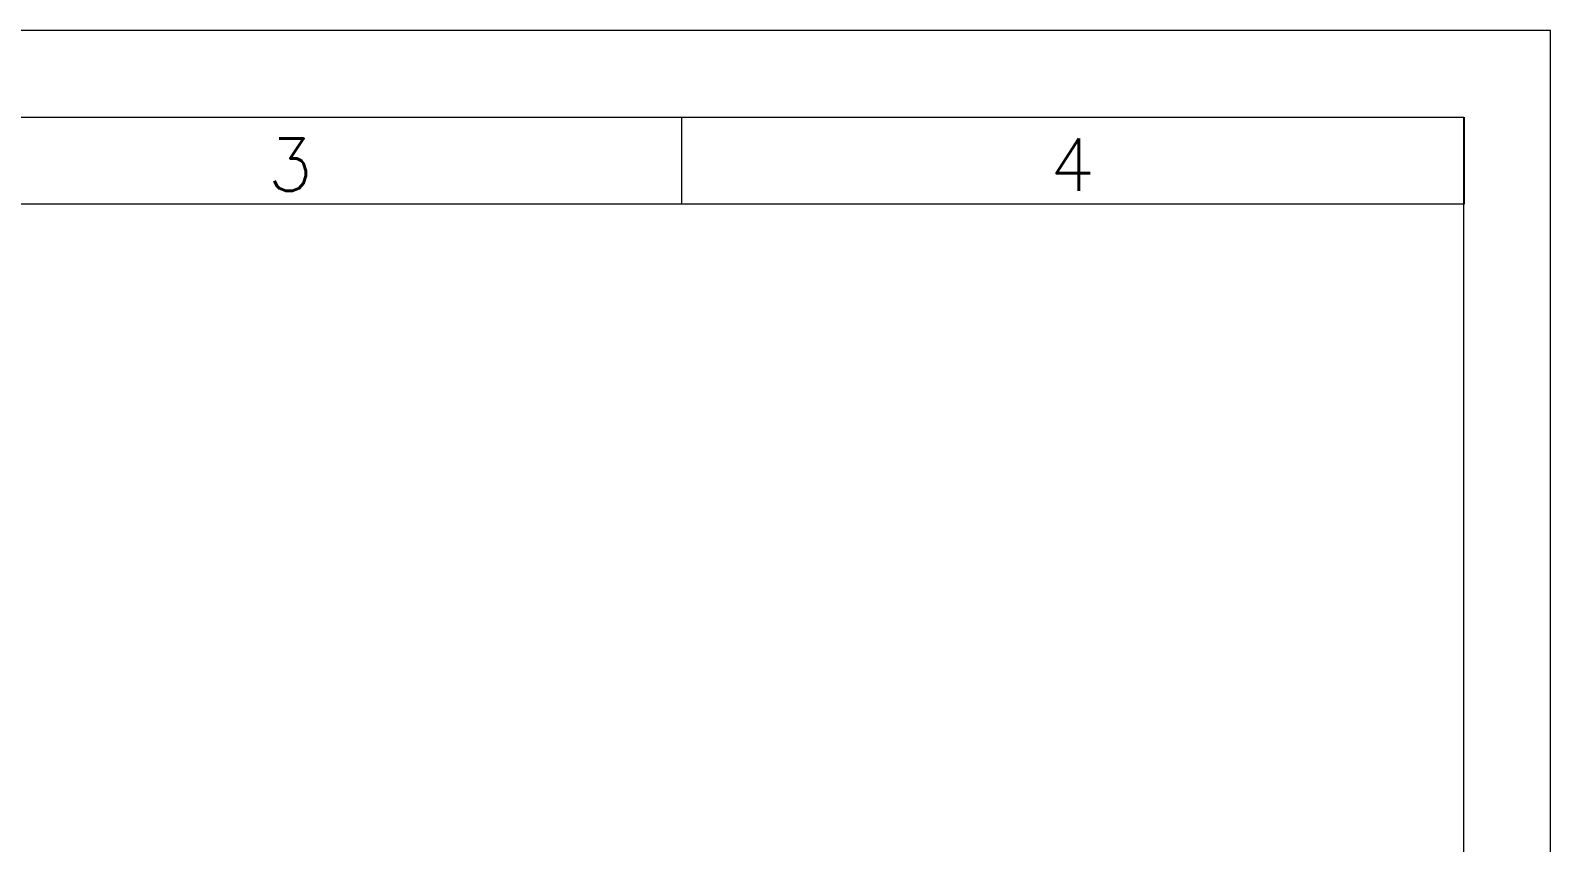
# Model space of a CAD drawing. Header units: millimetres. Extents: x 0 to 210, y 0 to 297.
# Drawn here: x 122.5 to 210, y 250.3 to 297 of the extents above; entities that cross this region are included whole.
import ezdxf

# ---------------------------------------------------------------- set-up
doc = ezdxf.new("R2010")
doc.units = ezdxf.units.MM
doc.layers.add('FORMATO', color=7, linetype='Continuous')
doc.styles.add('SLDTEXTSTYLE0', font='ROMANS')

msp = doc.modelspace()

# ---------------------------------------------------------------- linework, layer by layer
at = {"layer": 'FORMATO', "lineweight": 18}
for p, q in [((210, 297), (0, 297)), ((210, 0), (210, 297)), ((25, 292), (205, 292)), ((160, 292), (160, 287)), ((205, 287), (25, 287)), ((205, 5), (205, 287))]:
    msp.add_line(p, q, dxfattribs=at)
at = {"layer": 'FORMATO'}
msp.add_line((205, 292), (205, 287), dxfattribs=at)

# ---------------------------------------------------------------- texts
at = {"layer": 'FORMATO', "char_height": 3, "attachment_point": 2, "style": 'SLDTEXTSTYLE0'}
for s, insert in [('3', (137.477, 290.776)), ('4', (182.477, 290.776))]:
    msp.add_mtext(s, dxfattribs=dict(at, insert=insert))

doc.saveas('drawing.dxf')
